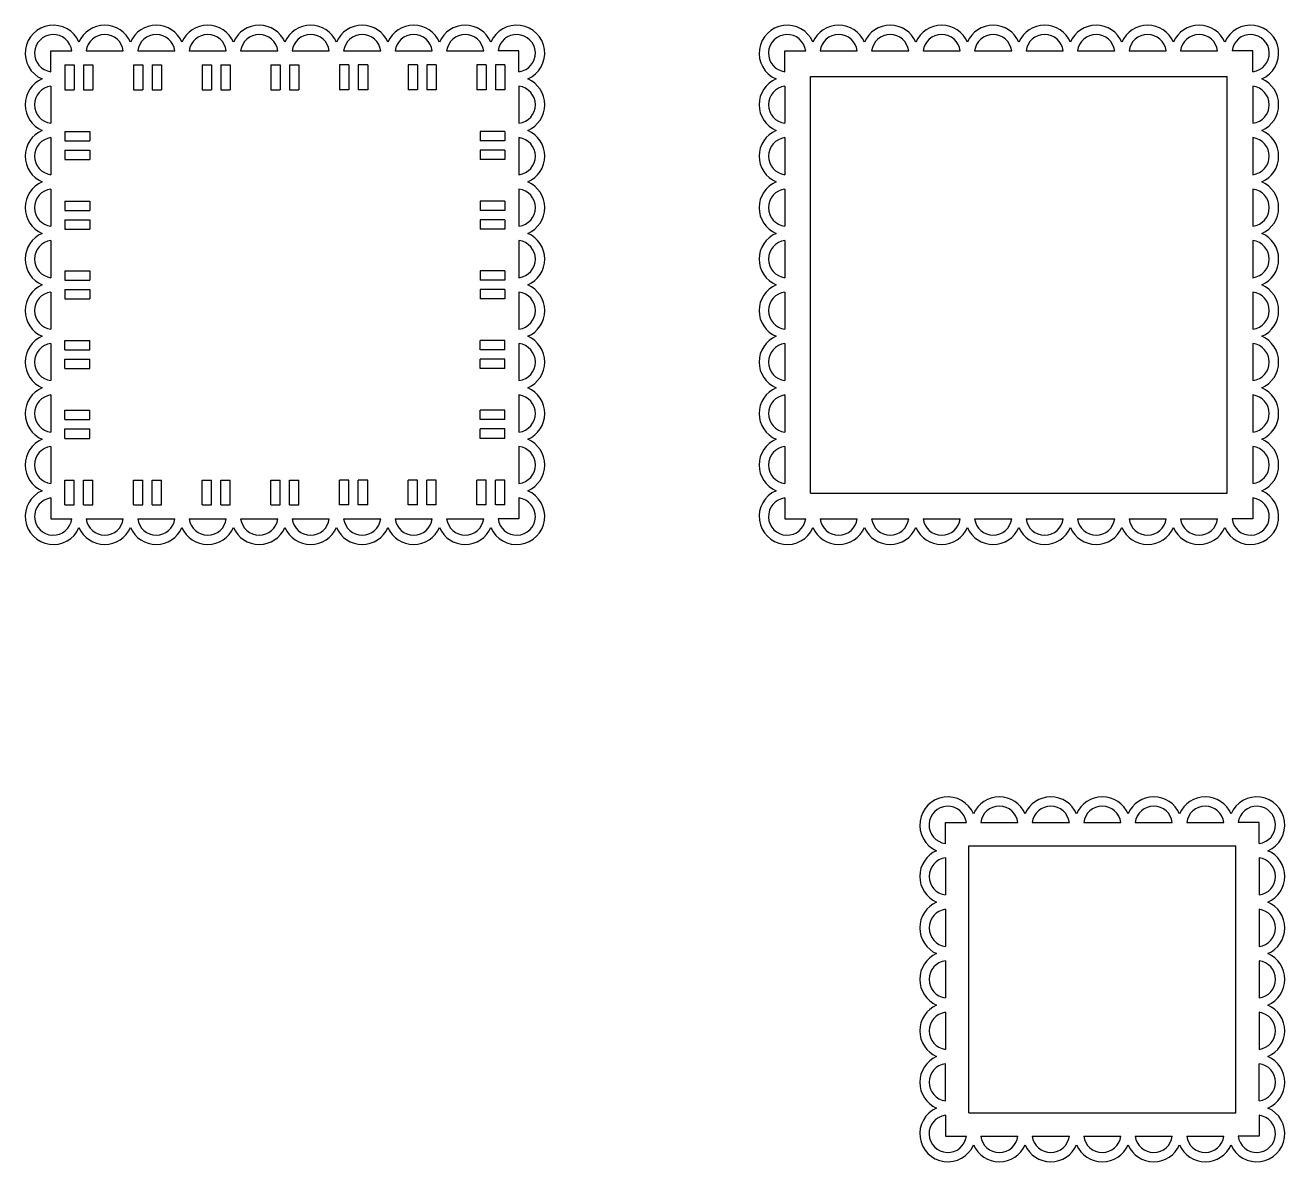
# Model space of a CAD drawing. Extents: x -369 to 169, y -49 to 198.
# Drawn here: x -369.1 to -99.7, y -47.5 to 195.7 of the extents above; entities that cross this region are included whole.
import ezdxf

# ---------------------------------------------------------------- set-up
doc = ezdxf.new("R2010")
doc.units = 0
doc.layers.get('0').update_dxf_attribs({"linetype": 'CONTINUOUS'})

msp = doc.modelspace()

# ---------------------------------------------------------------- linework, layer by layer
for p, q in [((-363.632152, 190.213926), (-359.163525, 190.213926)), ((-363.632152, 185.745299), (-363.632152, 190.213926)), ((-356.089115, 190.213926), (-348.151861, 190.213926)), ((-345.07745, 190.213926), (-337.140196, 190.213926)), ((-334.065786, 190.213926), (-326.128532, 190.213926)), ((-323.054122, 190.213926), (-315.116868, 190.213926)), ((-312.042457, 190.213926), (-304.105203, 190.213926)), ((-301.030793, 190.213926), (-293.093539, 190.213926)), ((-290.019128, 190.213926), (-282.081875, 190.213926)), ((-279.007464, 190.213926), (-271.07021, 190.213926)), ((-263.527173, 190.213926), (-267.9958, 190.213926)), ((-263.527173, 185.745299), (-263.527173, 190.213926)), ((-206.671212, 190.213926), (-202.202585, 190.213926)), ((-206.671212, 185.745299), (-206.671212, 190.213926)), ((-199.128175, 190.213926), (-191.190921, 190.213926)), ((-188.116511, 190.213926), (-180.179257, 190.213926)), ((-177.104846, 190.213926), (-169.167592, 190.213926)), ((-166.093182, 190.213926), (-158.155928, 190.213926)), ((-155.081517, 190.213926), (-147.144263, 190.213926)), ((-144.069853, 190.213926), (-136.132599, 190.213926)), ((-133.058189, 190.213926), (-125.120935, 190.213926)), ((-122.046524, 190.213926), (-114.10927, 190.213926)), ((-106.566233, 190.213926), (-111.03486, 190.213926)), ((-106.566233, 185.745299), (-106.566233, 190.213926)), ((-360.632152, 187.213926), (-358.632152, 187.213926)), ((-360.632152, 187.213926), (-360.632152, 181.913926)), ((-358.632152, 187.213926), (-358.632152, 181.913926)), ((-356.632152, 187.213926), (-354.632152, 187.213926)), ((-356.632152, 187.213926), (-356.632152, 181.913926)), ((-354.632152, 187.213926), (-354.632152, 181.913926)), ((-345.953827, 187.213926), (-345.953827, 181.913926)), ((-345.953827, 187.213926), (-343.953827, 187.213926)), ((-343.953827, 187.213926), (-343.953827, 181.913926)), ((-341.953827, 187.213926), (-341.953827, 181.913926)), ((-341.953827, 187.213926), (-339.953827, 187.213926)), ((-339.953827, 187.213926), (-339.953827, 181.913926)), ((-331.269661, 187.213926), (-329.269661, 187.213926)), ((-331.269661, 187.213926), (-331.269661, 181.913926)), ((-329.269661, 187.213926), (-329.269661, 181.913926)), ((-327.269661, 187.213926), (-325.269661, 187.213926)), ((-327.269661, 187.213926), (-327.269661, 181.913926)), ((-325.269661, 187.213926), (-325.269661, 181.913926)), ((-316.585495, 187.213926), (-316.585495, 181.913926)), ((-316.585495, 187.213926), (-314.585495, 187.213926)), ((-314.585495, 187.213926), (-314.585495, 181.913926)), ((-312.585495, 187.213926), (-312.585495, 181.913926)), ((-312.585495, 187.213926), (-310.585495, 187.213926)), ((-310.585495, 187.213926), (-310.585495, 181.913926)), ((-301.889664, 187.213926), (-301.889664, 181.913926)), ((-299.889664, 187.213926), (-301.889664, 187.213926)), ((-299.889664, 187.213926), (-299.889664, 181.913926)), ((-297.889664, 187.213926), (-297.889664, 181.913926)), ((-295.889664, 187.213926), (-297.889664, 187.213926)), ((-295.889664, 187.213926), (-295.889664, 181.913926)), ((-285.205498, 187.213926), (-287.205498, 187.213926)), ((-287.205498, 187.213926), (-287.205498, 181.913926)), ((-285.205498, 187.213926), (-285.205498, 181.913926)), ((-281.205498, 187.213926), (-283.205498, 187.213926)), ((-283.205498, 187.213926), (-283.205498, 181.913926)), ((-281.205498, 187.213926), (-281.205498, 181.913926)), ((-272.527173, 187.213926), (-272.527173, 181.913926)), ((-270.527173, 187.213926), (-272.527173, 187.213926)), ((-270.527173, 187.213926), (-270.527173, 181.913926)), ((-268.527173, 187.213926), (-268.527173, 181.913926)), ((-266.527173, 187.213926), (-268.527173, 187.213926)), ((-266.527173, 187.213926), (-266.527173, 181.913926)), ((-201.171212, 95.608946), (-201.171212, 184.713926)), ((-201.171212, 184.713926), (-112.066233, 184.713926)), ((-112.066233, 95.608946), (-112.066233, 184.713926)), ((-363.632152, 182.670888), (-363.632152, 174.733634)), ((-360.632152, 181.913926), (-358.632152, 181.913926)), ((-356.632152, 181.913926), (-354.632152, 181.913926)), ((-345.953827, 181.913926), (-343.953827, 181.913926)), ((-341.953827, 181.913926), (-339.953827, 181.913926)), ((-331.269661, 181.913926), (-329.269661, 181.913926)), ((-327.269661, 181.913926), (-325.269661, 181.913926)), ((-316.585495, 181.913926), (-314.585495, 181.913926)), ((-312.585495, 181.913926), (-310.585495, 181.913926)), ((-299.889664, 181.913926), (-301.889664, 181.913926)), ((-295.889664, 181.913926), (-297.889664, 181.913926)), ((-285.205498, 181.913926), (-287.205498, 181.913926)), ((-281.205498, 181.913926), (-283.205498, 181.913926)), ((-270.527173, 181.913926), (-272.527173, 181.913926)), ((-266.527173, 181.913926), (-268.527173, 181.913926)), ((-263.527173, 182.670888), (-263.527173, 174.733634)), ((-206.671212, 182.670888), (-206.671212, 174.733634)), ((-106.566233, 182.670888), (-106.566233, 174.733634)), ((-360.632152, 172.996436), (-360.632152, 170.996436)), ((-360.632152, 172.996436), (-355.332152, 172.996436)), ((-355.332152, 172.996436), (-355.332152, 170.996436)), ((-266.527173, 172.996436), (-271.827173, 172.996436)), ((-271.827173, 172.996436), (-271.827173, 170.996436)), ((-266.527173, 172.996436), (-266.527173, 170.996436)), ((-363.632152, 171.659224), (-363.632152, 163.72197)), ((-360.632152, 170.996436), (-355.332152, 170.996436)), ((-266.527173, 170.996436), (-271.827173, 170.996436)), ((-263.527173, 171.659224), (-263.527173, 163.72197)), ((-206.671212, 171.659224), (-206.671212, 163.72197)), ((-106.566233, 171.659224), (-106.566233, 163.72197)), ((-360.632152, 168.996436), (-355.332152, 168.996436)), ((-360.632152, 168.996436), (-360.632152, 166.996436)), ((-355.332152, 168.996436), (-355.332152, 166.996436)), ((-271.827173, 168.996436), (-271.827173, 166.996436)), ((-266.527173, 168.996436), (-271.827173, 168.996436)), ((-266.527173, 168.996436), (-266.527173, 166.996436)), ((-360.632152, 166.996436), (-355.332152, 166.996436)), ((-266.527173, 166.996436), (-271.827173, 166.996436)), ((-363.632152, 160.64756), (-363.632152, 152.710306)), ((-263.527173, 160.64756), (-263.527173, 152.710306)), ((-206.671212, 160.64756), (-206.671212, 152.710306)), ((-106.566233, 160.64756), (-106.566233, 152.710306)), ((-360.632152, 158.078936), (-355.332152, 158.078936)), ((-360.632152, 158.078936), (-360.632152, 156.078936)), ((-355.332152, 158.078936), (-355.332152, 156.078936)), ((-271.827173, 158.078936), (-271.827173, 156.078936)), ((-266.527173, 158.078936), (-271.827173, 158.078936)), ((-266.527173, 158.078936), (-266.527173, 156.078936)), ((-360.632152, 156.078936), (-355.332152, 156.078936)), ((-360.632152, 154.078936), (-360.632152, 152.078936)), ((-360.632152, 154.078936), (-355.332152, 154.078936)), ((-355.332152, 154.078936), (-355.332152, 152.078936)), ((-266.527173, 156.078936), (-271.827173, 156.078936)), ((-271.827173, 154.078936), (-271.827173, 152.078936)), ((-266.527173, 154.078936), (-271.827173, 154.078936)), ((-266.527173, 154.078936), (-266.527173, 152.078936)), ((-360.632152, 152.078936), (-355.332152, 152.078936)), ((-266.527173, 152.078936), (-271.827173, 152.078936)), ((-363.632152, 149.635895), (-363.632152, 141.698641)), ((-263.527173, 149.635895), (-263.527173, 141.698641)), ((-206.671212, 149.635895), (-206.671212, 141.698641)), ((-106.566233, 149.635895), (-106.566233, 141.698641)), ((-360.632152, 143.161436), (-355.332152, 143.161436)), ((-360.632152, 143.161436), (-360.632152, 141.161436)), ((-355.332152, 143.161436), (-355.332152, 141.161436)), ((-266.527173, 143.161436), (-271.827173, 143.161436)), ((-271.827173, 143.161436), (-271.827173, 141.161436)), ((-266.527173, 143.161436), (-266.527173, 141.161436)), ((-360.632152, 141.161436), (-355.332152, 141.161436)), ((-266.527173, 141.161436), (-271.827173, 141.161436)), ((-363.632152, 138.624231), (-363.632152, 130.686977)), ((-360.632152, 139.161436), (-360.632152, 137.161436)), ((-360.632152, 139.161436), (-355.332152, 139.161436)), ((-355.332152, 139.161436), (-355.332152, 137.161436)), ((-271.827173, 139.161436), (-271.827173, 137.161436)), ((-266.527173, 139.161436), (-271.827173, 139.161436)), ((-266.527173, 139.161436), (-266.527173, 137.161436)), ((-263.527173, 138.624231), (-263.527173, 130.686977)), ((-206.671212, 138.624231), (-206.671212, 130.686977)), ((-106.566233, 138.624231), (-106.566233, 130.686977)), ((-360.632152, 137.161436), (-355.332152, 137.161436)), ((-266.527173, 137.161436), (-271.827173, 137.161436)), ((-363.632152, 127.612566), (-363.632152, 119.675313)), ((-360.632152, 126.243936), (-360.632152, 128.243936)), ((-360.632152, 128.243936), (-355.332152, 128.243936)), ((-355.332152, 126.243936), (-355.332152, 128.243936)), ((-266.527173, 128.243936), (-271.827173, 128.243936)), ((-271.827173, 126.243936), (-271.827173, 128.243936)), ((-266.527173, 126.243936), (-266.527173, 128.243936)), ((-263.527173, 127.612566), (-263.527173, 119.675313)), ((-206.671212, 127.612566), (-206.671212, 119.675313)), ((-106.566233, 127.612566), (-106.566233, 119.675313)), ((-360.632152, 126.243936), (-355.332152, 126.243936)), ((-360.632152, 122.243936), (-360.632152, 124.243936)), ((-360.632152, 124.243936), (-355.332152, 124.243936)), ((-355.332152, 122.243936), (-355.332152, 124.243936)), ((-266.527173, 126.243936), (-271.827173, 126.243936)), ((-266.527173, 124.243936), (-271.827173, 124.243936)), ((-271.827173, 122.243936), (-271.827173, 124.243936)), ((-266.527173, 122.243936), (-266.527173, 124.243936)), ((-360.632152, 122.243936), (-355.332152, 122.243936)), ((-266.527173, 122.243936), (-271.827173, 122.243936)), ((-363.632152, 116.600902), (-363.632152, 108.663648)), ((-263.527173, 116.600902), (-263.527173, 108.663648)), ((-206.671212, 116.600902), (-206.671212, 108.663648)), ((-106.566233, 116.600902), (-106.566233, 108.663648)), ((-360.632152, 111.326436), (-360.632152, 113.326436)), ((-360.632152, 113.326436), (-355.332152, 113.326436)), ((-355.332152, 111.326436), (-355.332152, 113.326436)), ((-266.527173, 113.326436), (-271.827173, 113.326436)), ((-271.827173, 111.326436), (-271.827173, 113.326436)), ((-266.527173, 111.326436), (-266.527173, 113.326436)), ((-360.632152, 111.326436), (-355.332152, 111.326436)), ((-266.527173, 111.326436), (-271.827173, 111.326436)), ((-360.632152, 109.326436), (-355.332152, 109.326436)), ((-360.632152, 107.326436), (-360.632152, 109.326436)), ((-355.332152, 107.326436), (-355.332152, 109.326436)), ((-271.827173, 107.326436), (-271.827173, 109.326436)), ((-266.527173, 109.326436), (-271.827173, 109.326436)), ((-266.527173, 107.326436), (-266.527173, 109.326436)), ((-363.632152, 105.589238), (-363.632152, 97.651984)), ((-360.632152, 107.326436), (-355.332152, 107.326436)), ((-266.527173, 107.326436), (-271.827173, 107.326436)), ((-263.527173, 105.589238), (-263.527173, 97.651984)), ((-206.671212, 105.589238), (-206.671212, 97.651984)), ((-106.566233, 105.589238), (-106.566233, 97.651984)), ((-360.632152, 93.108946), (-360.632152, 98.408946)), ((-360.632152, 98.408946), (-358.632152, 98.408946)), ((-358.632152, 93.108946), (-358.632152, 98.408946)), ((-356.632152, 93.108946), (-356.632152, 98.408946)), ((-356.632152, 98.408946), (-354.632152, 98.408946)), ((-354.632152, 93.108946), (-354.632152, 98.408946)), ((-345.953827, 93.108946), (-345.953827, 98.408946)), ((-345.953827, 98.408946), (-343.953827, 98.408946)), ((-343.953827, 93.108946), (-343.953827, 98.408946)), ((-341.953827, 93.108946), (-341.953827, 98.408946)), ((-341.953827, 98.408946), (-339.953827, 98.408946)), ((-339.953827, 93.108946), (-339.953827, 98.408946)), ((-331.269661, 93.108946), (-331.269661, 98.408946)), ((-331.269661, 98.408946), (-329.269661, 98.408946)), ((-329.269661, 93.108946), (-329.269661, 98.408946)), ((-327.269661, 93.108946), (-327.269661, 98.408946)), ((-327.269661, 98.408946), (-325.269661, 98.408946)), ((-325.269661, 93.108946), (-325.269661, 98.408946)), ((-316.585495, 93.108946), (-316.585495, 98.408946)), ((-316.585495, 98.408946), (-314.585495, 98.408946)), ((-314.585495, 93.108946), (-314.585495, 98.408946)), ((-312.585495, 93.108946), (-312.585495, 98.408946)), ((-312.585495, 98.408946), (-310.585495, 98.408946)), ((-310.585495, 93.108946), (-310.585495, 98.408946)), ((-301.889664, 93.108946), (-301.889664, 98.408946)), ((-299.889664, 98.408946), (-301.889664, 98.408946)), ((-299.889664, 93.108946), (-299.889664, 98.408946)), ((-297.889664, 93.108946), (-297.889664, 98.408946)), ((-295.889664, 98.408946), (-297.889664, 98.408946)), ((-295.889664, 93.108946), (-295.889664, 98.408946)), ((-285.205498, 98.408946), (-287.205498, 98.408946)), ((-287.205498, 93.108946), (-287.205498, 98.408946)), ((-285.205498, 93.108946), (-285.205498, 98.408946)), ((-283.205498, 93.108946), (-283.205498, 98.408946)), ((-281.205498, 98.408946), (-283.205498, 98.408946)), ((-281.205498, 93.108946), (-281.205498, 98.408946)), ((-272.527173, 93.108946), (-272.527173, 98.408946)), ((-270.527173, 98.408946), (-272.527173, 98.408946)), ((-270.527173, 93.108946), (-270.527173, 98.408946)), ((-268.527173, 93.108946), (-268.527173, 98.408946)), ((-266.527173, 98.408946), (-268.527173, 98.408946)), ((-266.527173, 93.108946), (-266.527173, 98.408946)), ((-363.632152, 94.577573), (-363.632152, 90.108946)), ((-263.527173, 94.577573), (-263.527173, 90.108946)), ((-206.671212, 94.577573), (-206.671212, 90.108946)), ((-201.171212, 95.608946), (-112.066233, 95.608946)), ((-106.566233, 94.577573), (-106.566233, 90.108946)), ((-360.632152, 93.108946), (-358.632152, 93.108946)), ((-356.632152, 93.108946), (-354.632152, 93.108946)), ((-345.953827, 93.108946), (-343.953827, 93.108946)), ((-341.953827, 93.108946), (-339.953827, 93.108946)), ((-331.269661, 93.108946), (-329.269661, 93.108946)), ((-327.269661, 93.108946), (-325.269661, 93.108946)), ((-316.585495, 93.108946), (-314.585495, 93.108946)), ((-312.585495, 93.108946), (-310.585495, 93.108946)), ((-299.889664, 93.108946), (-301.889664, 93.108946)), ((-295.889664, 93.108946), (-297.889664, 93.108946)), ((-285.205498, 93.108946), (-287.205498, 93.108946)), ((-281.205498, 93.108946), (-283.205498, 93.108946)), ((-270.527173, 93.108946), (-272.527173, 93.108946)), ((-266.527173, 93.108946), (-268.527173, 93.108946)), ((-363.632152, 90.108946), (-359.163525, 90.108946)), ((-356.089115, 90.108946), (-348.151861, 90.108946)), ((-345.07745, 90.108946), (-337.140196, 90.108946)), ((-334.065786, 90.108946), (-326.128532, 90.108946)), ((-323.054122, 90.108946), (-315.116868, 90.108946)), ((-312.042457, 90.108946), (-304.105203, 90.108946)), ((-301.030793, 90.108946), (-293.093539, 90.108946)), ((-290.019128, 90.108946), (-282.081875, 90.108946)), ((-279.007464, 90.108946), (-271.07021, 90.108946)), ((-263.527173, 90.108946), (-267.9958, 90.108946)), ((-206.671212, 90.108946), (-202.202585, 90.108946)), ((-199.128175, 90.108946), (-191.190921, 90.108946)), ((-188.116511, 90.108946), (-180.179257, 90.108946)), ((-177.104846, 90.108946), (-169.167592, 90.108946)), ((-166.093182, 90.108946), (-158.155928, 90.108946)), ((-155.081517, 90.108946), (-147.144263, 90.108946)), ((-144.069853, 90.108946), (-136.132599, 90.108946)), ((-133.058189, 90.108946), (-125.120935, 90.108946)), ((-122.046524, 90.108946), (-114.10927, 90.108946)), ((-106.566233, 90.108946), (-111.03486, 90.108946)), ((-172.318848, 20.650454), (-172.318848, 25.119081)), ((-172.318848, 25.119081), (-167.850221, 25.119081)), ((-164.77581, 25.119081), (-156.838556, 25.119081)), ((-153.764146, 25.119081), (-145.826892, 25.119081)), ((-142.752481, 25.119081), (-134.815227, 25.119081)), ((-131.740817, 25.119081), (-123.803563, 25.119081)), ((-120.729153, 25.119081), (-112.791899, 25.119081)), ((-105.248861, 25.119081), (-109.717488, 25.119081)), ((-105.248861, 20.650454), (-105.248861, 25.119081)), ((-167.318848, -36.950906), (-167.318848, 20.119081)), ((-167.318848, 20.119081), (-110.248861, 20.119081)), ((-110.248861, -36.950906), (-110.248861, 20.119081)), ((-172.318848, 17.576043), (-172.318848, 9.638789)), ((-105.248861, 17.576043), (-105.248861, 9.638789)), ((-172.318848, 6.564379), (-172.318848, -1.372875)), ((-105.248861, 6.564379), (-105.248861, -1.372875)), ((-172.318848, -4.447286), (-172.318848, -12.38454)), ((-105.248861, -4.447286), (-105.248861, -12.38454)), ((-172.318848, -15.45895), (-172.318848, -23.396204)), ((-105.248861, -15.45895), (-105.248861, -23.396204)), ((-172.318848, -34.407868), (-172.318848, -26.470614)), ((-105.248861, -34.407868), (-105.248861, -26.470614)), ((-172.318848, -37.482279), (-172.318848, -41.950906)), ((-167.318848, -36.950906), (-110.248861, -36.950906)), ((-105.248861, -37.482279), (-105.248861, -41.950906)), ((-172.318848, -41.950906), (-167.850221, -41.950906)), ((-164.77581, -41.950906), (-156.838556, -41.950906)), ((-153.764146, -41.950906), (-145.826892, -41.950906)), ((-142.752481, -41.950906), (-134.815227, -41.950906)), ((-131.740817, -41.950906), (-123.803563, -41.950906)), ((-120.729153, -41.950906), (-112.791899, -41.950906)), ((-105.248861, -41.950906), (-109.717488, -41.950906))]:
    msp.add_line(p, q)
for centre, radius, start, end in [((-363.132152, 189.713926), 6, 23.416719, 246.583281), ((-352.120488, 189.713926), 6, 23.416719, 156.583281), ((-341.108823, 189.713926), 6, 23.416719, 156.583281), ((-330.097159, 189.713926), 6, 23.416719, 156.583281), ((-319.085495, 189.713926), 6, 23.416719, 156.583281), ((-308.07383, 189.713926), 6, 23.416719, 156.583281), ((-297.062166, 189.713926), 6, 23.416719, 156.583281), ((-286.050502, 189.713926), 6, 23.416719, 156.583281), ((-275.038837, 189.713926), 6, 23.416719, 156.583281), ((-264.027173, 189.713926), 6, 293.416719, 156.583281), ((-206.171212, 189.713926), 6, 23.416719, 246.583281), ((-195.159548, 189.713926), 6, 23.416719, 156.583281), ((-184.147884, 189.713926), 6, 23.416719, 156.583281), ((-173.136219, 189.713926), 6, 23.416719, 156.583281), ((-162.124555, 189.713926), 6, 23.416719, 156.583281), ((-151.11289, 189.713926), 6, 23.416719, 156.583281), ((-140.101226, 189.713926), 6, 23.416719, 156.583281), ((-129.089562, 189.713926), 6, 23.416719, 156.583281), ((-118.077897, 189.713926), 6, 23.416719, 156.583281), ((-107.066233, 189.713926), 6, 293.416719, 156.583281), ((-363.132152, 189.713926), 4, 7.180756, 262.819244), ((-352.120488, 189.713926), 4, 7.180756, 172.819244), ((-341.108823, 189.713926), 4, 7.180756, 172.819244), ((-330.097159, 189.713926), 4, 7.180756, 172.819244), ((-319.085495, 189.713926), 4, 7.180756, 172.819244), ((-308.07383, 189.713926), 4, 7.180756, 172.819244), ((-297.062166, 189.713926), 4, 7.180756, 172.819244), ((-286.050502, 189.713926), 4, 7.180756, 172.819244), ((-275.038837, 189.713926), 4, 7.180756, 172.819244), ((-264.027173, 189.713926), 4, 277.180756, 172.819244), ((-206.171212, 189.713926), 4, 7.180756, 262.819244), ((-195.159548, 189.713926), 4, 7.180756, 172.819244), ((-184.147884, 189.713926), 4, 7.180756, 172.819244), ((-173.136219, 189.713926), 4, 7.180756, 172.819244), ((-162.124555, 189.713926), 4, 7.180756, 172.819244), ((-151.11289, 189.713926), 4, 7.180756, 172.819244), ((-140.101226, 189.713926), 4, 7.180756, 172.819244), ((-129.089562, 189.713926), 4, 7.180756, 172.819244), ((-118.077897, 189.713926), 4, 7.180756, 172.819244), ((-107.066233, 189.713926), 4, 277.180756, 172.819244), ((-363.132152, 178.702261), 6, 113.416719, 246.583281), ((-264.027173, 178.702261), 6, 293.416719, 66.583281), ((-206.171212, 178.702261), 6, 113.416719, 246.583281), ((-107.066233, 178.702261), 6, 293.416719, 66.583281), ((-363.132152, 178.702261), 4, 97.180756, 262.819244), ((-264.027173, 178.702261), 4, 277.180756, 82.819244), ((-206.171212, 178.702261), 4, 97.180756, 262.819244), ((-107.066233, 178.702261), 4, 277.180756, 82.819244), ((-363.132152, 167.690597), 6, 113.416719, 246.583281), ((-264.027173, 167.690597), 6, 293.416719, 66.583281), ((-206.171212, 167.690597), 6, 113.416719, 246.583281), ((-107.066233, 167.690597), 6, 293.416719, 66.583281), ((-363.132152, 167.690597), 4, 97.180756, 262.819244), ((-264.027173, 167.690597), 4, 277.180756, 82.819244), ((-206.171212, 167.690597), 4, 97.180756, 262.819244), ((-107.066233, 167.690597), 4, 277.180756, 82.819244), ((-363.132152, 156.678933), 6, 113.416719, 246.583281), ((-264.027173, 156.678933), 6, 293.416719, 66.583281), ((-206.171212, 156.678933), 6, 113.416719, 246.583281), ((-107.066233, 156.678933), 6, 293.416719, 66.583281), ((-363.132152, 156.678933), 4, 97.180756, 262.819244), ((-264.027173, 156.678933), 4, 277.180756, 82.819244), ((-206.171212, 156.678933), 4, 97.180756, 262.819244), ((-107.066233, 156.678933), 4, 277.180756, 82.819244), ((-363.132152, 145.667268), 6, 113.416719, 246.583281), ((-264.027173, 145.667268), 6, 293.416719, 66.583281), ((-206.171212, 145.667268), 6, 113.416719, 246.583281), ((-107.066233, 145.667268), 6, 293.416719, 66.583281), ((-363.132152, 145.667268), 4, 97.180756, 262.819244), ((-264.027173, 145.667268), 4, 277.180756, 82.819244), ((-206.171212, 145.667268), 4, 97.180756, 262.819244), ((-107.066233, 145.667268), 4, 277.180756, 82.819244), ((-363.132152, 134.655604), 6, 113.416719, 246.583281), ((-264.027173, 134.655604), 6, 293.416719, 66.583281), ((-206.171212, 134.655604), 6, 113.416719, 246.583281), ((-107.066233, 134.655604), 6, 293.416719, 66.583281), ((-363.132152, 134.655604), 4, 97.180756, 262.819244), ((-264.027173, 134.655604), 4, 277.180756, 82.819244), ((-206.171212, 134.655604), 4, 97.180756, 262.819244), ((-107.066233, 134.655604), 4, 277.180756, 82.819244), ((-363.132152, 123.643939), 6, 113.416719, 246.583281), ((-363.132152, 123.643939), 4, 97.180756, 262.819244), ((-264.027173, 123.643939), 4, 277.180756, 82.819244), ((-264.027173, 123.643939), 6, 293.416719, 66.583281), ((-206.171212, 123.643939), 6, 113.416719, 246.583281), ((-206.171212, 123.643939), 4, 97.180756, 262.819244), ((-107.066233, 123.643939), 4, 277.180756, 82.819244), ((-107.066233, 123.643939), 6, 293.416719, 66.583281), ((-363.132152, 112.632275), 6, 113.416719, 246.583281), ((-363.132152, 112.632275), 4, 97.180756, 262.819244), ((-264.027173, 112.632275), 4, 277.180756, 82.819244), ((-264.027173, 112.632275), 6, 293.416719, 66.583281), ((-206.171212, 112.632275), 6, 113.416719, 246.583281), ((-206.171212, 112.632275), 4, 97.180756, 262.819244), ((-107.066233, 112.632275), 4, 277.180756, 82.819244), ((-107.066233, 112.632275), 6, 293.416719, 66.583281), ((-363.132152, 101.620611), 6, 113.416719, 246.583281), ((-363.132152, 101.620611), 4, 97.180756, 262.819244), ((-264.027173, 101.620611), 4, 277.180756, 82.819244), ((-264.027173, 101.620611), 6, 293.416719, 66.583281), ((-206.171212, 101.620611), 6, 113.416719, 246.583281), ((-206.171212, 101.620611), 4, 97.180756, 262.819244), ((-107.066233, 101.620611), 4, 277.180756, 82.819244), ((-107.066233, 101.620611), 6, 293.416719, 66.583281), ((-363.132152, 90.608946), 6, 113.416719, 336.583281), ((-363.132152, 90.608946), 4, 97.180756, 352.819244), ((-264.027173, 90.608946), 6, 203.416719, 66.583281), ((-264.027173, 90.608946), 4, 187.180756, 82.819244), ((-206.171212, 90.608946), 6, 113.416719, 336.583281), ((-206.171212, 90.608946), 4, 97.180756, 352.819244), ((-107.066233, 90.608946), 6, 203.416719, 66.583281), ((-107.066233, 90.608946), 4, 187.180756, 82.819244), ((-352.120488, 90.608946), 4, 187.180756, 352.819244), ((-341.108823, 90.608946), 4, 187.180756, 352.819244), ((-330.097159, 90.608946), 4, 187.180756, 352.819244), ((-319.085495, 90.608946), 4, 187.180756, 352.819244), ((-308.07383, 90.608946), 4, 187.180756, 352.819244), ((-297.062166, 90.608946), 4, 187.180756, 352.819244), ((-286.050502, 90.608946), 4, 187.180756, 352.819244), ((-275.038837, 90.608946), 4, 187.180756, 352.819244), ((-195.159548, 90.608946), 4, 187.180756, 352.819244), ((-184.147884, 90.608946), 4, 187.180756, 352.819244), ((-173.136219, 90.608946), 4, 187.180756, 352.819244), ((-162.124555, 90.608946), 4, 187.180756, 352.819244), ((-151.11289, 90.608946), 4, 187.180756, 352.819244), ((-140.101226, 90.608946), 4, 187.180756, 352.819244), ((-129.089562, 90.608946), 4, 187.180756, 352.819244), ((-118.077897, 90.608946), 4, 187.180756, 352.819244), ((-352.120488, 90.608946), 6, 203.416719, 336.583281), ((-341.108823, 90.608946), 6, 203.416719, 336.583281), ((-330.097159, 90.608946), 6, 203.416719, 336.583281), ((-319.085495, 90.608946), 6, 203.416719, 336.583281), ((-308.07383, 90.608946), 6, 203.416719, 336.583281), ((-297.062166, 90.608946), 6, 203.416719, 336.583281), ((-286.050502, 90.608946), 6, 203.416719, 336.583281), ((-275.038837, 90.608946), 6, 203.416719, 336.583281), ((-195.159548, 90.608946), 6, 203.416719, 336.583281), ((-184.147884, 90.608946), 6, 203.416719, 336.583281), ((-173.136219, 90.608946), 6, 203.416719, 336.583281), ((-162.124555, 90.608946), 6, 203.416719, 336.583281), ((-151.11289, 90.608946), 6, 203.416719, 336.583281), ((-140.101226, 90.608946), 6, 203.416719, 336.583281), ((-129.089562, 90.608946), 6, 203.416719, 336.583281), ((-118.077897, 90.608946), 6, 203.416719, 336.583281), ((-171.818848, 24.619081), 6, 23.416719, 246.583281), ((-160.807183, 24.619081), 6, 23.416719, 156.583281), ((-149.795519, 24.619081), 6, 23.416719, 156.583281), ((-138.783854, 24.619081), 6, 23.416719, 156.583281), ((-127.77219, 24.619081), 6, 23.416719, 156.583281), ((-116.760526, 24.619081), 6, 23.416719, 156.583281), ((-105.748861, 24.619081), 6, 293.416719, 156.583281), ((-171.818848, 24.619081), 4, 7.180756, 262.819244), ((-160.807183, 24.619081), 4, 7.180756, 172.819244), ((-149.795519, 24.619081), 4, 7.180756, 172.819244), ((-138.783854, 24.619081), 4, 7.180756, 172.819244), ((-127.77219, 24.619081), 4, 7.180756, 172.819244), ((-116.760526, 24.619081), 4, 7.180756, 172.819244), ((-105.748861, 24.619081), 4, 277.180756, 172.819244), ((-171.818848, 13.607416), 6, 113.416719, 246.583281), ((-105.748861, 13.607416), 6, 293.416719, 66.583281), ((-171.818848, 13.607416), 4, 97.180756, 262.819244), ((-105.748861, 13.607416), 4, 277.180756, 82.819244), ((-171.818848, 2.595752), 6, 113.416719, 246.583281), ((-105.748861, 2.595752), 6, 293.416719, 66.583281), ((-171.818848, 2.595752), 4, 97.180756, 262.819244), ((-105.748861, 2.595752), 4, 277.180756, 82.819244), ((-171.818848, -8.415913), 6, 113.416719, 246.583281), ((-171.818848, -8.415913), 4, 97.180756, 262.819244), ((-105.748861, -8.415913), 4, 277.180756, 82.819244), ((-105.748861, -8.415913), 6, 293.416719, 66.583281), ((-171.818848, -19.427577), 6, 113.416719, 246.583281), ((-171.818848, -19.427577), 4, 97.180756, 262.819244), ((-105.748861, -19.427577), 4, 277.180756, 82.819244), ((-105.748861, -19.427577), 6, 293.416719, 66.583281), ((-171.818848, -30.439241), 6, 113.416719, 246.583281), ((-171.818848, -30.439241), 4, 97.180756, 262.819244), ((-105.748861, -30.439241), 4, 277.180756, 82.819244), ((-105.748861, -30.439241), 6, 293.416719, 66.583281), ((-171.818848, -41.450906), 6, 113.416719, 336.583281), ((-171.818848, -41.450906), 4, 97.180756, 352.819244), ((-105.748861, -41.450906), 6, 203.416719, 66.583281), ((-105.748861, -41.450906), 4, 187.180756, 82.819244), ((-160.807183, -41.450906), 4, 187.180756, 352.819244), ((-149.795519, -41.450906), 4, 187.180756, 352.819244), ((-138.783854, -41.450906), 4, 187.180756, 352.819244), ((-127.77219, -41.450906), 4, 187.180756, 352.819244), ((-116.760526, -41.450906), 4, 187.180756, 352.819244), ((-160.807183, -41.450906), 6, 203.416719, 336.583281), ((-149.795519, -41.450906), 6, 203.416719, 336.583281), ((-138.783854, -41.450906), 6, 203.416719, 336.583281), ((-127.77219, -41.450906), 6, 203.416719, 336.583281), ((-116.760526, -41.450906), 6, 203.416719, 336.583281)]:
    msp.add_arc(centre, radius, start, end)

doc.saveas('drawing.dxf')
